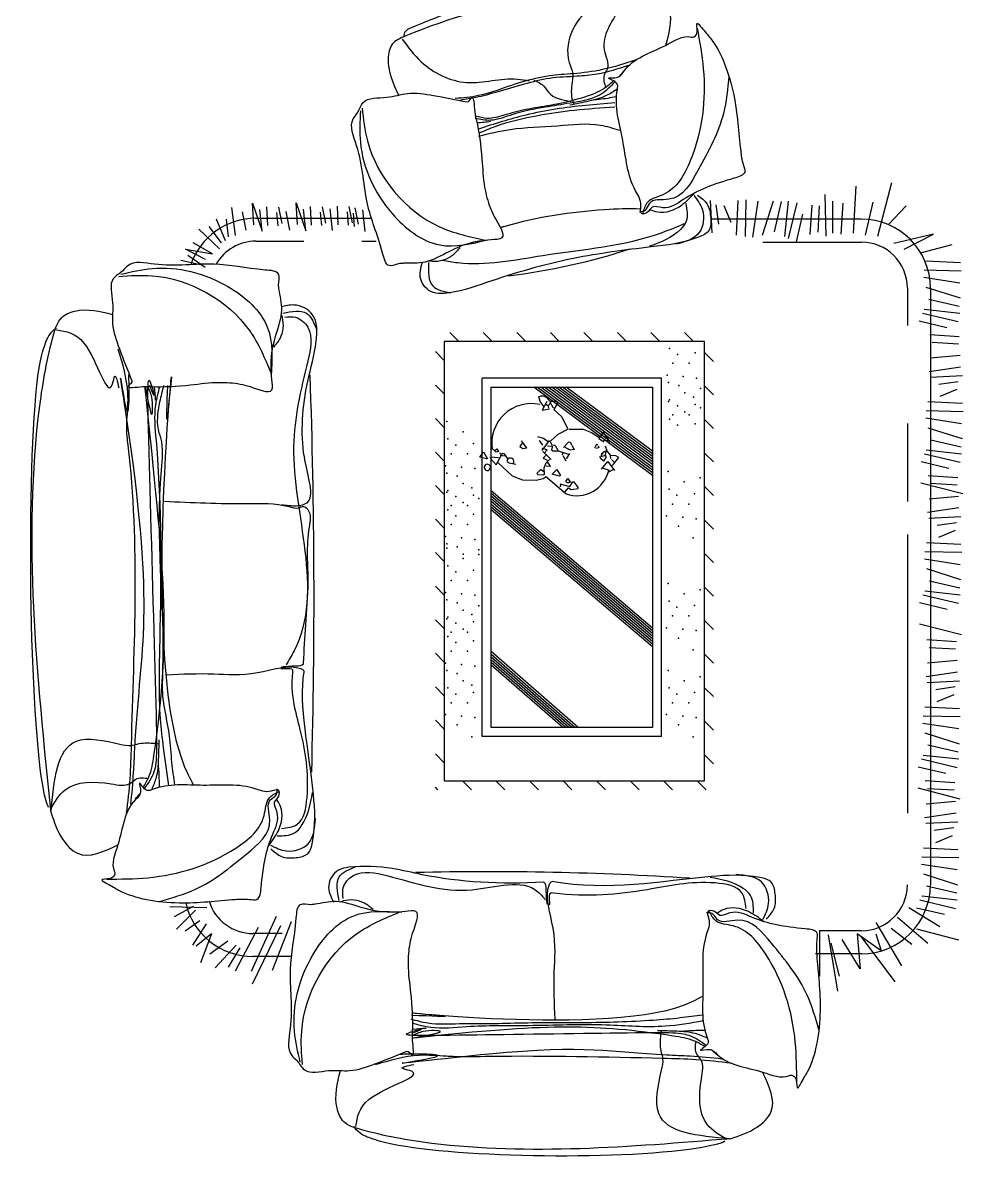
# Model space of a CAD drawing. Header units: metres. Extents: x 310.8 to 324.9, y 159.2 to 165.
# Drawn here: x 317.903 to 321.05, y 159.236 to 163.048 of the extents above; entities that cross this region are included whole.
import ezdxf

# ---------------------------------------------------------------- set-up
doc = ezdxf.new("R2010")
doc.units = ezdxf.units.M
doc.layers.add('02', color=2, linetype='Continuous')
doc.layers.add('8', color=8, linetype='Continuous')

msp = doc.modelspace()

# ---------------------------------------------------------------- hatches: boundary and pattern name
at = {"layer": '8'}
h = msp.add_hatch(dxfattribs=at)
h.set_pattern_fill('ANSI31,N', scale=0.025, angle=540, style=0)
h.set_pattern_definition([(135, (333.6697, 150.92824), (0.0561266, 0.0561266), [])])
h.paths.add_polyline_path([(320.1846, 161.9811), (319.3134, 161.9811), (319.3134, 160.5095), (320.1846, 160.5095)], flags=16)
h.paths.add_polyline_path([(320.2146, 162.0111), (319.2834, 162.0111), (319.2834, 160.4795), (320.2146, 160.4795)])

# ---------------------------------------------------------------- linework, layer by layer
at = {"layer": '02', "color": 7}
for p, q in [((320.7644, 162.3337), (320.8116, 162.5133)), ((320.5913, 162.3337), (320.5881, 162.4723)), ((320.6826, 162.3432), (320.692, 162.5007)), ((318.6716, 162.4436), (318.7037, 162.3501)), ((318.6756, 162.3715), (318.6716, 162.4436)), ((318.818, 162.4447), (318.8501, 162.3512)), ((318.822, 162.3726), (318.818, 162.4447)), ((320.2093, 162.3447), (320.2041, 162.4527)), ((320.2327, 162.3734), (320.2236, 162.4384)), ((320.2731, 162.3786), (320.2496, 162.4345)), ((320.2913, 162.3369), (320.2965, 162.4527)), ((320.3212, 162.3317), (320.3238, 162.4553)), ((320.3459, 162.3304), (320.3641, 162.4501)), ((320.3785, 162.3369), (320.4149, 162.4514)), ((320.4188, 162.3473), (320.4422, 162.4488)), ((320.4526, 162.3317), (320.4656, 162.4501)), ((320.4656, 162.3252), (320.4943, 162.4449)), ((320.5381, 162.3384), (320.5446, 162.4372)), ((320.5641, 162.3462), (320.5694, 162.4346)), ((320.6133, 162.3432), (320.6133, 162.4503)), ((320.6416, 162.34), (320.6479, 162.444)), ((320.7235, 162.3369), (320.7486, 162.4471)), ((320.7996, 162.372), (320.8588, 162.4345)), ((318.6143, 162.3354), (318.6023, 162.4289)), ((318.6503, 162.3528), (318.6383, 162.4142)), ((318.7037, 162.3501), (318.6957, 162.4222)), ((318.7223, 162.3688), (318.7197, 162.4315)), ((318.757, 162.3675), (318.753, 162.4128)), ((318.7704, 162.3755), (318.7597, 162.4302)), ((318.7967, 162.3539), (318.7847, 162.4153)), ((318.8501, 162.3512), (318.8421, 162.4233)), ((318.8688, 162.3699), (318.8661, 162.4327)), ((318.9034, 162.3686), (318.8994, 162.414)), ((318.9168, 162.3766), (318.9061, 162.4313)), ((318.9395, 162.3523), (318.9315, 162.4244)), ((318.9582, 162.371), (318.9555, 162.4338)), ((318.9929, 162.3697), (318.9889, 162.4151)), ((319.0062, 162.3777), (318.9955, 162.4324)), ((319.013, 162.3652), (319.009, 162.4106)), ((319.0263, 162.3732), (319.0156, 162.428)), ((319.049, 162.349), (319.041, 162.4211)), ((320.4919, 162.3145), (320.5138, 162.4071)), ((318.5676, 162.3114), (318.5262, 162.3661)), ((318.5809, 162.318), (318.5515, 162.3902)), ((318.5916, 162.3314), (318.5849, 162.3902)), ((318.6832, 162.3936), (319.0675, 162.3936)), ((320.7092, 162.3904), (320.2071, 162.3904)), ((318.5609, 162.2913), (318.4915, 162.3568)), ((320.9501, 162.34), (320.8179, 162.3085)), ((320.8525, 162.2896), (320.9501, 162.34)), ((318.4475, 162.29), (318.5382, 162.274)), ((318.5142, 162.2553), (318.4475, 162.29)), ((318.5382, 162.274), (318.4728, 162.3114)), ((318.6832, 162.3166), (318.8431, 162.3166)), ((319.037, 162.3166), (319.085, 162.3166)), ((320.3796, 162.3133), (320.7092, 162.3134)), ((320.9075, 162.2779), (321.013, 162.3054)), ((318.5015, 162.2365), (318.4315, 162.2513)), ((318.5129, 162.2286), (318.4555, 162.2686)), ((320.925, 162.2502), (321.0408, 162.245)), ((320.9198, 162.2202), (321.0434, 162.2176)), ((320.9185, 162.1955), (321.0382, 162.1773)), ((320.8632, 162.1594), (320.8632, 162.0345)), ((320.925, 162.163), (321.0395, 162.1266)), ((320.9402, 162.1594), (320.9402, 160.1613)), ((320.9354, 162.1227), (321.0369, 162.0992)), ((320.9133, 162.0758), (321.033, 162.0472)), ((320.9198, 162.0888), (321.0382, 162.0758)), ((320.9026, 162.0495), (320.9952, 162.0277)), ((320.1846, 161.9811), (319.3134, 161.9811)), ((319.3134, 161.9811), (319.3134, 160.5095)), ((320.1846, 160.5095), (320.1846, 161.9811)), ((320.9382, 162.0042), (321.037, 161.9977)), ((320.946, 161.9782), (321.0344, 161.9729)), ((320.9408, 161.9261), (321.0396, 161.9352)), ((320.9356, 161.8806), (321.0409, 161.8962)), ((320.9395, 161.861), (321.0474, 161.8662)), ((320.0404, 161.8581), (319.4404, 161.8581)), ((319.4404, 160.6581), (319.4404, 161.8581)), ((319.4704, 160.6881), (319.4704, 161.8281)), ((319.4704, 161.8281), (320.0104, 161.8281)), ((320.01, 161.5322), (319.6129, 161.8277)), ((320.01, 161.5412), (319.6245, 161.8281)), ((320.01, 161.5502), (319.6366, 161.8281)), ((320.01, 161.5592), (319.6487, 161.8281)), ((320.01, 161.5682), (319.6608, 161.8281)), ((320.01, 161.5772), (319.6729, 161.8281)), ((320.01, 161.5862), (319.685, 161.8281)), ((320.01, 161.5952), (319.6971, 161.8281)), ((320.01, 161.6042), (319.7092, 161.8281)), ((320.01, 161.6132), (319.7213, 161.8281)), ((320.0104, 161.8281), (320.0104, 160.6881)), ((320.0404, 160.6581), (320.0404, 161.8581)), ((320.9681, 161.8376), (321.0331, 161.8467)), ((319.634, 161.7798), (319.6295, 161.7961)), ((320.9733, 161.7973), (321.0292, 161.8207)), ((319.6473, 161.7621), (319.634, 161.7798)), ((319.6562, 161.7798), (319.6414, 161.7502)), ((319.6414, 161.7502), (319.6651, 161.7547)), ((319.6592, 161.7665), (319.6532, 161.7695)), ((319.6606, 161.7665), (319.668, 161.7724)), ((319.6636, 161.7576), (319.6606, 161.7665)), ((319.6666, 161.7813), (319.6888, 161.7813)), ((319.6784, 161.7576), (319.6666, 161.7798)), ((319.6918, 161.7739), (319.6799, 161.7532)), ((319.6799, 161.7532), (319.7066, 161.728)), ((319.6903, 161.7798), (319.6918, 161.7739)), ((320.9265, 161.7491), (321.05, 161.7465)), ((320.9317, 161.7791), (321.0474, 161.7739)), ((319.7066, 161.728), (319.7258, 161.6895)), ((320.9252, 161.7244), (321.0448, 161.7062)), ((319.6947, 161.6702), (319.7273, 161.6865)), ((319.7303, 161.6865), (319.7777, 161.6865)), ((319.7777, 161.6865), (319.8058, 161.6761)), ((319.8058, 161.6761), (319.831, 161.6598)), ((319.8473, 161.6791), (319.831, 161.6554)), ((319.8681, 161.6435), (319.8473, 161.6746)), ((320.8632, 161.7063), (320.8632, 161.4453)), ((320.9317, 161.6919), (321.0461, 161.6554)), ((319.5762, 161.6435), (319.5658, 161.6287)), ((319.5895, 161.6243), (319.5717, 161.648)), ((319.6458, 161.6554), (319.6266, 161.6613)), ((319.6429, 161.6332), (319.6325, 161.6495)), ((319.6414, 161.6154), (319.6651, 161.6495)), ((319.6621, 161.6435), (319.6458, 161.6554)), ((319.6651, 161.6495), (319.674, 161.6332)), ((319.6695, 161.648), (319.6947, 161.6702)), ((319.7125, 161.6257), (319.7303, 161.645)), ((319.7303, 161.645), (319.7347, 161.6435)), ((319.7347, 161.6435), (319.7406, 161.6332)), ((319.8177, 161.6243), (319.8236, 161.6376)), ((319.8236, 161.6376), (319.8266, 161.6332)), ((319.831, 161.6554), (319.8429, 161.648)), ((319.8473, 161.6495), (319.8444, 161.6435)), ((319.8636, 161.648), (319.8473, 161.6495)), ((320.9421, 161.6515), (321.0435, 161.6281)), ((319.4325, 161.5932), (319.4443, 161.6109)), ((319.4443, 161.6109), (319.4576, 161.5872)), ((319.4873, 161.6095), (319.4769, 161.6198)), ((319.4814, 161.6139), (319.4888, 161.6213)), ((319.4947, 161.6124), (319.4873, 161.6095)), ((319.4873, 161.568), (319.508, 161.6065)), ((319.4888, 161.6213), (319.4947, 161.6124)), ((319.5021, 161.6035), (319.4977, 161.608)), ((319.5169, 161.5961), (319.5006, 161.5991)), ((319.508, 161.6065), (319.5125, 161.605)), ((319.5125, 161.605), (319.5273, 161.5857)), ((319.5658, 161.6287), (319.5762, 161.6228)), ((319.5762, 161.6228), (319.5895, 161.6243)), ((319.6577, 161.6183), (319.6414, 161.6228)), ((319.671, 161.5857), (319.6429, 161.6124)), ((319.6562, 161.602), (319.6443, 161.5902)), ((319.6488, 161.608), (319.6577, 161.6183)), ((319.6592, 161.6317), (319.6755, 161.6302)), ((319.6755, 161.6302), (319.6725, 161.6183)), ((319.6725, 161.6183), (319.6769, 161.6139)), ((319.6769, 161.6139), (319.6947, 161.6139)), ((319.6784, 161.6332), (319.6843, 161.6332)), ((319.6947, 161.6154), (319.6858, 161.6317)), ((319.6947, 161.6139), (319.7288, 161.6035)), ((319.7095, 161.6006), (319.711, 161.608)), ((319.7214, 161.5798), (319.711, 161.5976)), ((319.7169, 161.6272), (319.7347, 161.6183)), ((319.7229, 161.5872), (319.7332, 161.605)), ((319.7347, 161.6183), (319.7466, 161.6198)), ((319.7495, 161.6169), (319.7421, 161.6317)), ((319.831, 161.6243), (319.8207, 161.6228)), ((319.8281, 161.6317), (319.831, 161.6243)), ((319.834, 161.5946), (319.8503, 161.5991)), ((319.8399, 161.605), (319.8384, 161.5976)), ((319.8577, 161.6154), (319.8399, 161.605)), ((319.8444, 161.602), (319.8444, 161.6065)), ((319.8607, 161.6109), (319.8458, 161.6109)), ((319.8518, 161.6317), (319.8577, 161.6154)), ((319.8533, 161.6095), (319.8518, 161.5991)), ((319.8518, 161.5991), (319.8547, 161.5946)), ((319.871, 161.5991), (319.8607, 161.6109)), ((319.871, 161.5887), (319.8696, 161.5976)), ((319.8873, 161.5976), (319.871, 161.5991)), ((319.8977, 161.5917), (319.8873, 161.5976)), ((320.92, 161.6047), (321.0396, 161.5761)), ((320.9265, 161.6177), (321.0448, 161.6047)), ((319.4547, 161.5872), (319.4325, 161.5932)), ((319.4488, 161.5561), (319.4458, 161.5591)), ((319.4576, 161.5902), (319.4547, 161.5872)), ((319.4665, 161.5917), (319.468, 161.5946)), ((319.468, 161.5946), (319.4947, 161.5917)), ((319.468, 161.5887), (319.4873, 161.568)), ((319.4932, 161.5739), (319.5406, 161.5309)), ((319.5243, 161.5783), (319.5302, 161.5739)), ((319.5302, 161.5739), (319.5525, 161.5694)), ((319.6443, 161.5902), (319.6577, 161.5828)), ((319.6473, 161.5576), (319.6547, 161.5739)), ((319.6488, 161.5339), (319.6473, 161.5576)), ((319.6547, 161.5739), (319.6651, 161.5857)), ((319.6695, 161.562), (319.6547, 161.5635)), ((319.668, 161.565), (319.6592, 161.5769)), ((319.837, 161.5872), (319.834, 161.5946)), ((319.8458, 161.5798), (319.837, 161.5872)), ((319.8399, 161.5531), (319.8607, 161.5783)), ((319.8547, 161.5946), (319.8458, 161.5798)), ((319.8607, 161.5783), (319.8829, 161.5487)), ((319.8829, 161.5754), (319.8725, 161.5857)), ((319.8755, 161.565), (319.8799, 161.5694)), ((319.8799, 161.5694), (319.8977, 161.5917)), ((320.9092, 161.5784), (321.0019, 161.5566)), ((319.5406, 161.5309), (319.5747, 161.5176)), ((319.6206, 161.5161), (319.6443, 161.522)), ((319.6369, 161.5517), (319.6236, 161.5383)), ((319.6236, 161.5383), (319.6266, 161.5354)), ((319.6266, 161.5354), (319.6443, 161.5339)), ((319.6458, 161.5443), (319.6369, 161.5517)), ((319.6443, 161.5339), (319.6488, 161.5368)), ((319.6443, 161.522), (319.6547, 161.528)), ((319.6517, 161.5294), (319.7214, 161.4702)), ((319.674, 161.5368), (319.6903, 161.5517)), ((319.6992, 161.5294), (319.674, 161.5368)), ((319.6903, 161.5517), (319.7021, 161.5324)), ((319.7021, 161.5324), (319.6992, 161.5294)), ((319.7199, 161.5117), (319.7273, 161.522)), ((319.7273, 161.522), (319.7362, 161.5087)), ((319.8666, 161.5487), (319.8429, 161.5561)), ((319.8636, 161.5443), (319.8784, 161.5517)), ((320.9331, 161.5322), (321.0319, 161.5257)), ((319.5747, 161.5176), (319.6206, 161.5161)), ((319.7006, 161.5043), (319.7332, 161.4954)), ((319.7021, 161.4939), (319.7036, 161.5013)), ((319.7169, 161.4761), (319.7288, 161.4909)), ((319.7243, 161.5072), (319.7199, 161.5117)), ((319.7303, 161.5072), (319.7243, 161.5072)), ((319.7288, 161.4909), (319.7377, 161.485)), ((319.7362, 161.5117), (319.7303, 161.5072)), ((319.7332, 161.4954), (319.7436, 161.5102)), ((319.7377, 161.485), (319.7629, 161.488)), ((319.7436, 161.5102), (319.7466, 161.5102)), ((319.7466, 161.5102), (319.7614, 161.4909)), ((320.9082, 161.5077), (321.0492, 161.4711)), ((320.9409, 161.5062), (321.0293, 161.501)), ((320.01, 161.0207), (319.4702, 161.4803)), ((320.01, 161.0117), (319.4702, 161.4713)), ((320.01, 161.0027), (319.4702, 161.4623)), ((320.01, 160.9937), (319.4702, 161.4533)), ((320.01, 160.9847), (319.4702, 161.4443)), ((320.9357, 161.4541), (321.0345, 161.4632)), ((320.01, 160.9757), (319.4702, 161.4353)), ((320.01, 160.9667), (319.4702, 161.4263)), ((320.01, 160.9577), (319.4702, 161.4173)), ((320.9305, 161.4086), (321.0358, 161.4242)), ((320.9344, 161.3891), (321.0423, 161.3943)), ((320.963, 161.3657), (321.028, 161.3748)), ((320.8632, 161.3345), (320.8632, 160.4013)), ((320.9682, 161.3253), (321.0241, 161.3487)), ((320.9266, 161.3071), (321.0423, 161.3019)), ((320.9201, 161.2524), (321.0397, 161.2342)), ((320.9214, 161.2772), (321.0449, 161.2746)), ((320.9266, 161.2199), (321.041, 161.1835)), ((320.937, 161.1796), (321.0384, 161.1562)), ((320.9214, 161.1457), (321.0397, 161.1327)), ((320.9041, 161.1064), (320.9968, 161.0846)), ((320.9149, 161.1327), (321.0345, 161.1041)), ((320.9032, 161.0357), (321.0441, 160.9992)), ((320.9282, 160.9823), (321.0271, 160.9758)), ((320.936, 160.9563), (321.0245, 160.9511)), ((319.761, 160.6881), (319.47, 160.942)), ((319.7507, 160.6881), (319.47, 160.933)), ((319.7404, 160.6881), (319.47, 160.924)), ((319.7301, 160.6881), (319.47, 160.915)), ((320.9308, 160.9042), (321.0297, 160.9134)), ((319.7197, 160.6881), (319.47, 160.906)), ((319.7099, 160.6876), (319.47, 160.897)), ((320.9256, 160.8587), (321.031, 160.8743)), ((320.9295, 160.8392), (321.0375, 160.8444)), ((320.9581, 160.8158), (321.0232, 160.8249)), ((320.9633, 160.7754), (321.0193, 160.7988)), ((320.9217, 160.7572), (321.0375, 160.752)), ((320.9165, 160.7273), (321.0401, 160.7247)), ((320.0104, 160.6881), (319.4704, 160.6881)), ((320.9152, 160.7026), (321.0349, 160.6843)), ((320.0404, 160.6581), (319.4404, 160.6581)), ((320.9217, 160.67), (321.0362, 160.6336)), ((320.9321, 160.6297), (321.0336, 160.6063)), ((320.91, 160.5828), (321.0297, 160.5542)), ((320.9165, 160.5959), (321.0349, 160.5828)), ((320.8992, 160.5566), (320.9919, 160.5347)), ((319.3134, 160.5095), (320.1846, 160.5095)), ((320.9232, 160.5104), (321.022, 160.5039)), ((320.8983, 160.4859), (321.0392, 160.4493)), ((320.931, 160.4843), (321.0194, 160.4791)), ((320.9258, 160.4323), (321.0246, 160.4414)), ((320.9206, 160.3867), (321.0259, 160.4024)), ((320.9245, 160.3672), (321.0324, 160.3724)), ((320.9531, 160.3438), (321.0181, 160.3529)), ((320.9583, 160.3035), (321.0142, 160.3269)), ((320.9167, 160.2852), (321.0324, 160.28)), ((320.9102, 160.2306), (321.0298, 160.2124)), ((320.9115, 160.2553), (321.035, 160.2527)), ((320.9167, 160.1981), (321.0311, 160.1616)), ((320.9271, 160.1577), (321.0285, 160.1343)), ((320.905, 160.1109), (321.0246, 160.0822)), ((320.9115, 160.1239), (321.0298, 160.1109)), ((318.3954, 160.0882), (318.5189, 160.0856)), ((318.4727, 160.0882), (318.409, 160.0539)), ((318.4809, 160.0768), (318.4172, 160.013)), ((320.8682, 160.085), (320.9721, 160.0221)), ((320.8942, 160.0846), (320.9869, 160.0628)), ((318.4956, 160.0408), (318.4466, 160.0064)), ((318.7505, 160.0555), (318.6672, 159.8707)), ((318.8009, 160.0375), (318.7375, 159.874)), ((320.7581, 160.0347), (320.8431, 159.8898)), ((320.8305, 160.0535), (320.9312, 159.9654)), ((318.5169, 160.031), (318.4711, 159.959)), ((318.5348, 159.9966), (318.4825, 159.9557)), ((318.5348, 159.9966), (318.4972, 159.9001)), ((318.6901, 160.0179), (318.6133, 159.8723)), ((318.7653, 160.0244), (318.6705, 159.8282)), ((318.7704, 159.9982), (318.6732, 159.9982)), ((320.5693, 160.0095), (320.5693, 159.8551)), ((320.7092, 160.0073), (320.5693, 160.0073)), ((320.775, 159.9399), (320.6951, 159.9969)), ((320.6951, 159.9969), (320.7046, 159.8803)), ((320.7581, 159.9969), (320.775, 159.9399)), ((320.8084, 160.0158), (320.8777, 159.9622)), ((320.8932, 160.0139), (321.0341, 159.9773)), ((318.5888, 159.9721), (318.5283, 159.9296)), ((318.6165, 159.959), (318.5463, 159.8838)), ((320.5976, 159.9937), (320.6291, 159.8047)), ((320.607, 159.9654), (320.6353, 159.8551)), ((320.7046, 159.8803), (320.6448, 159.978)), ((320.7089, 159.9871), (320.821, 159.8362)), ((318.6296, 159.9508), (318.5904, 159.8854)), ((318.8009, 159.9212), (318.6732, 159.9212)), ((320.7092, 159.9303), (320.5562, 159.9303))]:
    msp.add_line(p, q, dxfattribs=at)
for centre, radius, start, end in [((318.6832, 162.1626), 0.231, 90, 161.1289), ((320.7092, 162.1594), 0.231, 0, 90), ((318.6832, 162.1626), 0.154, 90, 150.2568), ((320.7092, 162.1594), 0.154, 0, 90), ((297.3358, 161.1211), 21.5417, 358.44956, 1.98732), ((319.6399, 161.7695), 0.0282, 23.9625, 111.2505), ((319.6043, 161.6406), 0.1319, 77.6046, 189.2461), ((319.4576, 161.5591), 0.0104, 198.4349, 180), ((319.5347, 161.5783), 0.0119, 333.4349, 180), ((319.7569, 161.5739), 0.1096, 251.0754, 347.0619), ((319.4605, 149.9385), 10.2667, 86.23263, 91.35738), ((320.7092, 160.1613), 0.154, 270, 0), ((320.7092, 160.1613), 0.231, 270, 0), ((318.6732, 160.1522), 0.231, 192.7244, 270), ((318.6732, 160.1522), 0.154, 197.3828, 270)]:
    msp.add_arc(centre, radius, start, end, dxfattribs=at)
at = {"layer": '02', "color": 7, "extrusion": (0, 0, -1)}
msp.add_ellipse((319.2766, 164.2878), major_axis=(-0.3869, 2.0675), ratio=1, start_param=3.008909, end_param=3.206583, dxfattribs=at)
at = {"layer": '02', "color": 7}
for points, knots in [([(319.9375, 163.1617), (319.8319, 163.1532), (319.5733, 163.1324), (319.3167, 163.0606), (319.1332, 162.9821), (319.1171, 162.8991), (319.1419, 162.8445), (319.1596, 162.8054)], [0, 0, 0, 0, 350.70006, 858.205579, 917.075962, 972.848208, 1113.682742, 1113.682742, 1113.682742, 1113.682742]), ([(319.9563, 163.16), (319.955, 163.1615), (319.9467, 163.1701), (319.8595, 163.1838), (319.6575, 163.1478), (319.4043, 163.1133), (319.2383, 163.0463), (319.1811, 163.0211), (319.1779, 163.0075), (319.1778, 163.001)], [17.99656, 17.99656, 17.99656, 17.99656, 24.654541, 59.355785, 289.542515, 728.551681, 882.30278, 904.288941, 924.788376, 924.788376, 924.788376, 924.788376]), ([(319.9091, 163.1594), (319.8418, 163.1261), (319.7411, 163.0723), (319.7176, 162.9372), (319.745, 162.8842), (319.7412, 162.843), (319.7348, 162.808), (319.7441, 162.7822), (319.7462, 162.7765)], [14.22546, 14.22546, 14.22546, 14.22546, 248.732969, 375.734785, 418.155281, 441.003934, 511.971111, 531.951261, 531.951261, 531.951261, 531.951261]), ([(319.9246, 163.1616), (319.9168, 163.1394), (319.8927, 163.0716), (319.8236, 162.9865), (319.8703, 162.9046), (319.8414, 162.8674), (319.8491, 162.8452), (319.8541, 162.8307)], [0, 0, 0, 0, 79.489254, 242.739997, 314.65082, 339.438853, 386.590051, 386.590051, 386.590051, 386.590051]), ([(319.9375, 163.1617), (319.9587, 163.1599), (320.003, 163.156), (320.0875, 163.0992), (320.0673, 163.0229), (320.0538, 162.9722)], [0, 0, 0, 0, 71.10826, 148.314414, 301.164142, 301.164142, 301.164142, 301.164142]), ([(320.1401, 162.9997), (320.1109, 163.0073), (320.0327, 162.9522), (319.9351, 162.9283), (319.9005, 162.8593), (319.8417, 162.8669), (319.8981, 162.8495), (319.8801, 162.771), (319.9171, 162.6567), (319.9275, 162.5158), (319.9772, 162.4493), (319.9656, 162.4038), (319.9974, 162.4111), (320.0081, 162.4391), (320.0607, 162.4178), (320.1455, 162.4824), (320.2224, 162.5103), (320.3263, 162.5395), (320.3099, 162.5813), (320.2994, 162.6639), (320.2913, 162.8102), (320.2351, 162.9662), (320.1824, 163.0207), (320.1536, 163.0577), (320.1632, 163.0189), (320.1546, 163.0015), (320.1437, 162.9988), (320.1401, 162.9997)], [0, 0, 0, 0, 100.597406, 281.319891, 315.054718, 349.509689, 389.200281, 408.162693, 598.959573, 792.637569, 852.601939, 880.830983, 902.666946, 929.495226, 968.022274, 1050.611483, 1254.96923, 1301.260424, 1329.316584, 1382.311494, 1591.546287, 1820.820862, 1871.094845, 1893.578982, 1925.370652, 1945.336599, 1957.814292, 1957.814292, 1957.814292, 1957.814292]), ([(320.1596, 163.0301), (320.1678, 162.9847), (320.1945, 162.8371), (320.1725, 162.6374), (320.0815, 162.4746), (319.9912, 162.4572), (319.9812, 162.4237), (319.9773, 162.4108)], [0, 0, 0, 0, 153.199383, 498.931474, 658.942203, 726.134726, 768.614124, 768.614124, 768.614124, 768.614124]), ([(319.1728, 162.9925), (319.1924, 162.9662), (319.2451, 162.8953), (319.3887, 162.8241), (319.5153, 162.869), (319.5847, 162.8558), (319.5979, 162.8532)], [0, 0, 0, 0, 109.257629, 294.294606, 484.078985, 528.781997, 528.781997, 528.781997, 528.781997]), ([(319.956, 162.924), (319.9187, 162.9116), (319.8497, 162.8884), (319.7511, 162.877), (319.6755, 162.8726), (319.6025, 162.8586), (319.5239, 162.8345), (319.4367, 162.8013), (319.3759, 162.7962), (319.3496, 162.794)], [0, 0, 0, 0, 130.481225, 241.871234, 329.653071, 382.635961, 489.129551, 603.809277, 691.391283, 691.391283, 691.391283, 691.391283]), ([(319.9283, 162.9042), (319.8943, 162.8931), (319.8387, 162.8751), (319.7496, 162.867), (319.6667, 162.8656), (319.5777, 162.8413), (319.4965, 162.8179), (319.4261, 162.7974), (319.385, 162.7916), (319.3676, 162.7892)], [0, 0, 0, 0, 118.476382, 194.076844, 297.117853, 393.933927, 499.659542, 579.515716, 637.850776, 637.850776, 637.850776, 637.850776]), ([(319.8804, 162.8536), (319.8701, 162.8446), (319.8417, 162.8196), (319.7681, 162.7924), (319.6798, 162.7714), (319.5878, 162.7592), (319.5188, 162.7403), (319.4621, 162.723), (319.4307, 162.7314), (319.4181, 162.7348)], [0, 0, 0, 0, 45.174964, 125.558829, 256.610972, 349.076861, 433.189907, 497.197145, 539.983253, 539.983253, 539.983253, 539.983253]), ([(319.6133, 162.8561), (319.6166, 162.8544), (319.626, 162.8497), (319.6461, 162.8405), (319.6678, 162.797), (319.7087, 162.7895), (319.738, 162.7841)], [0, 0, 0, 0, 12.396318, 35.253043, 71.848794, 163.317226, 163.317226, 163.317226, 163.317226]), ([(320.2657, 162.8703), (320.2616, 162.8273), (320.2508, 162.714), (320.1768, 162.5808), (320.1011, 162.4404), (319.9998, 162.462), (319.99, 162.4171), (319.9739, 162.4148), (319.9669, 162.4138)], [0, 0, 0, 0, 141.86292, 373.630524, 526.427539, 601.735045, 630.296438, 651.966247, 651.966247, 651.966247, 651.966247]), ([(319.8845, 162.8503), (319.8695, 162.8332), (319.8284, 162.7941), (319.7401, 162.7795), (319.6426, 162.7639), (319.5533, 162.748), (319.4769, 162.7154), (319.4339, 162.7237), (319.4165, 162.7271)], [49.606189, 49.606189, 49.606189, 49.606189, 124.052713, 239.571345, 333.3214, 456.942517, 542.38691, 600.329448, 600.329448, 600.329448, 600.329448]), ([(319.8915, 162.8255), (319.8798, 162.8178), (319.8509, 162.7988), (319.7959, 162.7844), (319.7548, 162.776), (319.7336, 162.7717)], [0, 0, 0, 0, 46.593931, 114.59593, 186.8347, 186.8347, 186.8347, 186.8347]), ([(319.3895, 162.7826), (319.352, 162.7903), (319.2871, 162.8034), (319.194, 162.818), (319.1212, 162.7919), (319.0413, 162.8007), (319.0272, 162.7487), (318.9914, 162.7096), (319.0416, 162.5962), (319.0437, 162.443), (319.0944, 162.3305), (319.1205, 162.2227), (319.1572, 162.2416), (319.1966, 162.2431), (319.2555, 162.2396), (319.347, 162.2949), (319.4226, 162.3211), (319.5303, 162.3225), (319.4838, 162.3885), (319.4623, 162.4381), (319.4437, 162.5058), (319.4405, 162.6011), (319.4279, 162.695), (319.4138, 162.7493), (319.4114, 162.8204), (319.3961, 162.7813), (319.3895, 162.7826)], [0, 0, 0, 0, 127.427681, 224.276404, 302.261986, 392.779016, 437.096694, 463.557063, 563.507143, 784.838909, 976.246821, 1028.506194, 1069.058754, 1082.809516, 1162.638681, 1258.731906, 1422.314775, 1462.867277, 1544.873185, 1583.434163, 1661.617215, 1768.019408, 1911.553131, 1945.84397, 1998.930645, 2021.420543, 2021.420543, 2021.420543, 2021.420543]), ([(319.884, 162.7795), (319.8517, 162.7769), (319.7518, 162.7692), (319.5974, 162.7466), (319.4804, 162.7088), (319.4278, 162.6919)], [0, 0, 0, 0, 108.049196, 333.891802, 517.629591, 517.629591, 517.629591, 517.629591]), ([(319.8885, 162.7997), (319.8696, 162.7963), (319.8446, 162.7918), (319.8193, 162.7897), (319.813, 162.7891)], [0, 0, 0, 0, 63.690529, 84.680578, 84.680578, 84.680578, 84.680578]), ([(319.0325, 162.7534), (319.0308, 162.718), (319.0252, 162.5952), (319.1068, 162.4175), (319.2845, 162.2785), (319.4041, 162.3077), (319.4587, 162.3211)], [0, 0, 0, 0, 117.484834, 407.414781, 620.246611, 799.395046, 799.395046, 799.395046, 799.395046]), ([(319.0383, 162.7619), (319.0425, 162.725), (319.0608, 162.5642), (319.2229, 162.369), (319.398, 162.3314), (319.4504, 162.3201)], [0, 0, 0, 0, 123.587716, 539.784626, 717.53011, 717.53011, 717.53011, 717.53011]), ([(319.8842, 162.7648), (319.8389, 162.7619), (319.7524, 162.7565), (319.6181, 162.7364), (319.5097, 162.7125), (319.4463, 162.6851), (319.4281, 162.6772)], [0, 0, 0, 0, 151.37946, 288.564606, 452.874576, 518.766039, 518.766039, 518.766039, 518.766039]), ([(319.9013, 162.6868), (319.8798, 162.6936), (319.812, 162.7153), (319.6868, 162.6982), (319.5497, 162.6968), (319.4629, 162.6758), (319.4275, 162.6673)], [0, 0, 0, 0, 74.526832, 235.368216, 411.08678, 532.069418, 532.069418, 532.069418, 532.069418]), ([(320.151, 162.4787), (320.1372, 162.4632), (320.1053, 162.4275), (320.0442, 162.4049), (320.0102, 162.4182), (320.0018, 162.4215)], [0, 0, 0, 0, 69.56601, 160.233414, 189.860891, 189.860891, 189.860891, 189.860891]), ([(320.1608, 162.4709), (320.1731, 162.4618), (320.1988, 162.4425), (320.2058, 162.3969), (320.2062, 162.3482), (320.1234, 162.3104), (319.9742, 162.2939), (319.7303, 162.2629), (319.5032, 162.1966), (319.3502, 162.1411), (319.2666, 162.1401), (319.2239, 162.1873), (319.2349, 162.2272), (319.2403, 162.2465)], [0, 0, 0, 0, 48.943013, 103.025949, 148.534553, 195.328972, 375.361256, 667.155028, 1003.182997, 1165.538814, 1206.58239, 1274.47318, 1338.225006, 1338.225006, 1338.225006, 1338.225006]), ([(320.1215, 162.4426), (320.1254, 162.4221), (320.1315, 162.3898), (320.0863, 162.3313), (320.038, 162.3134), (320.0006, 162.2995)], [0, 0, 0, 0, 65.355661, 103.354857, 233.394712, 233.394712, 233.394712, 233.394712]), ([(320.1484, 162.4698), (320.1601, 162.4546), (320.1873, 162.419), (320.1771, 162.3295), (320.119, 162.3142), (320.0879, 162.306)], [0, 0, 0, 0, 62.883797, 147.829924, 245.663948, 245.663948, 245.663948, 245.663948]), ([(319.9704, 162.4242), (319.9303, 162.426), (319.777, 162.4198), (319.62, 162.3966), (319.5076, 162.3635), (319.5034, 162.3623)], [89.052228, 89.052228, 89.052228, 89.052228, 222.96578, 599.021538, 613.61065, 613.61065, 613.61065, 613.61065]), ([(319.3064, 162.253), (319.3238, 162.2498), (319.4351, 162.2297), (319.6824, 162.2831), (319.9416, 162.3013), (320.0913, 162.3646), (320.1164, 162.3752)], [0, 0, 0, 0, 58.661068, 375.93507, 825.814021, 916.361162, 916.361162, 916.361162, 916.361162]), ([(319.3657, 162.2955), (319.3582, 162.2859), (319.336, 162.2578), (319.2928, 162.2455), (319.2658, 162.2498), (319.262, 162.2504)], [0, 0, 0, 0, 40.128951, 118.809172, 131.501248, 131.501248, 131.501248, 131.501248]), ([(319.2602, 162.245), (319.2596, 162.2143), (319.2584, 162.1585), (319.3117, 162.1482), (319.3357, 162.1436)], [0, 0, 0, 0, 88.639768, 160.999132, 160.999132, 160.999132, 160.999132]), ([(317.9897, 160.4212), (317.9812, 160.4283), (317.919, 160.7168), (317.9166, 161.7932), (317.976, 161.9678), (317.9889, 162.0048), (318.0135, 162.0256), (318.0159, 162.0245)], [0, 0, 0, 0, 127.50928, 732.614955, 770.548522, 809.419481, 817.699888, 817.699888, 817.699888, 817.699888]), ([(318.3096, 160.4838), (318.3236, 160.5016), (318.3545, 160.5492), (318.3527, 160.6386), (318.3201, 161.7983), (318.3194, 161.889), (318.3501, 161.7757), (318.334, 161.8164), (318.3275, 161.8329)], [49.606189, 49.606189, 49.606189, 49.606189, 124.052713, 239.571345, 333.3214, 456.942517, 542.38691, 600.329448, 600.329448, 600.329448, 600.329448]), ([(318.3839, 160.8646), (318.4367, 160.8672), (318.5341, 160.8718), (318.6677, 160.8572), (318.801, 160.9023), (318.8418, 160.881), (318.844, 160.8764), (318.8444, 160.8749)], [0, 0, 0, 0, 175.924574, 324.224602, 448.430744, 460.868212, 466.272512, 466.272512, 466.272512, 466.272512]), ([(318.7332, 160.2817), (318.7444, 160.2713), (318.7681, 160.2495), (318.8142, 160.251), (318.8622, 160.2596), (318.884, 160.3479), (318.8715, 160.578), (318.8255, 160.7579), (318.8444, 160.8749)], [0, 0, 0, 0, 48.943013, 103.025949, 148.534553, 195.328972, 375.361256, 945.044024, 945.044024, 945.044024, 945.044024]), ([(318.7687, 160.8914), (318.7837, 160.8927), (318.8061, 160.8946), (318.8399, 160.8953), (318.8423, 160.9031), (318.8425, 160.904)], [0, 0, 0, 0, 55.279979, 82.352953, 85.624213, 85.624213, 85.624213, 85.624213]), ([(319.6452, 160.17), (319.5033, 160.1617), (319.3258, 160.1721), (319.132, 160.2206), (319.0312, 160.2266), (318.949, 160.213), (318.9157, 160.1586), (318.9338, 160.1214), (318.9427, 160.1034)], [976.824593, 976.824593, 976.824593, 976.824593, 1441.856731, 1568.220499, 1730.576316, 1771.619892, 1839.510682, 1903.262507, 1903.262507, 1903.262507, 1903.262507]), ([(320.3916, 160.0466), (320.402, 160.0578), (320.4238, 160.0815), (320.4223, 160.1276), (320.4137, 160.1756), (320.3254, 160.1974), (320.0953, 160.1849), (319.8627, 160.1389), (319.6743, 160.1719)], [0, 0, 0, 0, 48.943013, 103.025949, 148.534553, 195.328972, 375.361256, 945.044024, 945.044024, 945.044024, 945.044024]), ([(319.6578, 160.0961), (319.6565, 160.1112), (319.6546, 160.1335), (319.6539, 160.1673), (319.6461, 160.1698), (319.6452, 160.17)], [0, 0, 0, 0, 55.279979, 82.352953, 85.624213, 85.624213, 85.624213, 85.624213]), ([(319.6846, 159.7113), (319.682, 159.7642), (319.6774, 159.8615), (319.692, 159.9951), (319.6469, 160.1284), (319.6682, 160.1693), (319.6728, 160.1714), (319.6743, 160.1719)], [0, 0, 0, 0, 175.924574, 324.224602, 448.430744, 460.868212, 466.272512, 466.272512, 466.272512, 466.272512]), ([(320.1895, 159.623), (320.1717, 159.637), (320.1242, 159.6679), (320.0347, 159.6661), (319.2387, 159.6559), (319.1479, 159.6551), (319.2612, 159.6859), (319.2205, 159.6698), (319.204, 159.6632)], [49.606189, 49.606189, 49.606189, 49.606189, 124.052713, 239.571345, 333.3214, 456.942517, 542.38691, 600.329448, 600.329448, 600.329448, 600.329448]), ([(320.2521, 159.3031), (320.245, 159.2946), (319.9565, 159.2324), (319.2437, 159.2524), (319.0692, 159.3118), (319.0321, 159.3246), (319.0114, 159.3492), (319.0125, 159.3516)], [0, 0, 0, 0, 127.50928, 732.614955, 770.548522, 809.419481, 817.699888, 817.699888, 817.699888, 817.699888])]:
    msp.add_open_spline(points, degree=3, knots=knots, dxfattribs=at)
for points in [[(319.9134, 162.8861), (319.9085, 162.8798), (319.9036, 162.8735), (319.8987, 162.8673)], [(319.4227, 162.7128), (319.4378, 162.7145), (319.4529, 162.7161), (319.4679, 162.7178)], [(318.2797, 160.4488), (318.285, 160.4547), (318.2902, 160.4607), (318.2954, 160.4667)], [(320.2246, 159.5931), (320.2186, 159.5984), (320.2127, 159.6036), (320.2067, 159.6088)]]:
    msp.add_open_spline(points, degree=3, dxfattribs=at)
for points, start_tangent, end_tangent in [([(318.2679, 161.8493), (318.2259, 161.956), (318.2034, 162.0402), (318.2034, 162.1104), (318.2062, 162.1918), (318.2371, 162.2171), (318.2539, 162.2339), (318.3437, 162.2395), (318.5429, 162.2395), (318.714, 162.2199), (318.7589, 162.2058), (318.7589, 162.1693), (318.7602, 162.157), (318.7693, 162.0858), (318.7496, 162.0015), (318.7365, 161.8549), (318.7365, 161.8184), (318.6635, 161.8296), (318.6299, 161.8381), (318.5597, 161.8437), (318.4643, 161.8353), (318.3353, 161.8296), (318.3044, 161.8296), (318.2567, 161.8324), (318.2679, 161.8493)], (-0.3772, 0.926132), (-0.3772, 0.926132)), ([(318.2095, 160.2051), (318.2208, 160.2949), (318.2797, 160.4465), (318.2965, 160.4718), (318.2937, 160.5027), (318.319, 160.4774), (318.3358, 160.4802), (318.5069, 160.4943), (318.6809, 160.483), (318.7342, 160.4746), (318.7594, 160.4774), (318.7594, 160.4578), (318.7454, 160.4381), (318.7536, 160.4044), (318.7396, 160.3314), (318.7003, 160.1518), (318.6865, 160.1125), (318.6612, 160.1125), (318.6135, 160.1125), (318.4256, 160.1012), (318.2236, 160.1433), (318.1843, 160.1658), (318.1675, 160.177), (318.1955, 160.1826), (318.2095, 160.1939), (318.2095, 160.2051)], (-0.425856, 0.904791), (-0.425856, 0.904791)), ([(319.1876, 159.6037), (319.0809, 159.5616), (318.9967, 159.5392), (318.9265, 159.5392), (318.8451, 159.542), (318.8198, 159.5728), (318.803, 159.5897), (318.7974, 159.6794), (318.7974, 159.8786), (318.817, 160.0498), (318.8311, 160.0947), (318.8676, 160.0947), (318.8799, 160.096), (318.9512, 160.105), (319.0354, 160.0854), (319.182, 160.0722), (319.2185, 160.0722), (319.2073, 159.9993), (319.1989, 159.9656), (319.1932, 159.8955), (319.2017, 159.8001), (319.2073, 159.671), (319.2073, 159.6402), (319.2045, 159.5925), (319.1876, 159.6037)], (-0.926132, -0.3772), (-0.926132, -0.3772)), ([(320.4682, 159.5229), (320.3784, 159.5342), (320.2268, 159.5931), (320.2015, 159.6099), (320.1706, 159.6071), (320.1959, 159.6324), (320.1931, 159.6492), (320.1791, 159.8203), (320.1903, 159.9943), (320.1987, 160.0476), (320.1959, 160.0728), (320.2156, 160.0728), (320.2352, 160.0588), (320.2689, 160.067), (320.3419, 160.053), (320.5216, 160.0137), (320.5609, 159.9999), (320.5609, 159.9746), (320.5609, 159.9269), (320.5721, 159.739), (320.53, 159.537), (320.5075, 159.4977), (320.4963, 159.4809), (320.4907, 159.5089), (320.4795, 159.5229), (320.4682, 159.5229)], (-0.904791, -0.425856), (-0.904791, -0.425856))]:
    msp.add_spline(points, degree=3, dxfattribs=dict(at, start_tangent=start_tangent, end_tangent=end_tangent))
for points in [[(318.2312, 162.2056), (318.3352, 162.225), (318.589, 162.1645), (318.722, 162.0266), (318.7344, 161.8658)], [(318.4734, 160.4973), (318.4444, 160.5577), (318.3902, 161.7613), (318.3859, 161.7242), (318.3883, 161.8331)], [(318.224, 162.1984), (318.3352, 162.2008), (318.6615, 162.0169), (318.7338, 161.8742)], [(317.9976, 160.4019), (317.9598, 161.7655), (318.007, 162.0065), (318.0323, 162.0599), (318.0772, 162.0823), (318.2034, 162.0711)], [(318.7697, 161.4348), (318.8182, 161.4308), (318.8566, 161.4429), (318.8626, 161.5096), (318.845, 161.5942), (318.8564, 161.8473), (318.8847, 161.9814), (318.8726, 162.0704), (318.81, 162.1027), (318.7675, 162.0966)], [(318.7425, 161.962), (318.7642, 161.9909), (318.7714, 162.0613), (318.7678, 162.0722)], [(318.7727, 162.075), (318.8525, 162.075), (318.8863, 162.0193)], [(318.78, 162.0618), (318.8159, 162.0618), (318.8564, 162.0281), (318.8564, 161.9158), (318.8092, 161.6304), (318.8108, 160.9447), (318.7838, 160.8978)], [(318.016, 162.0198), (318.1074, 161.9752), (318.2033, 161.839), (318.2107, 161.8637), (318.2241, 161.8258)], [(318.2502, 160.4), (318.2621, 160.5168), (318.2664, 160.6276), (318.2553, 161.6337), (318.2505, 161.6935), (318.2515, 161.7158), (318.2543, 161.8077), (318.2225, 161.9548)], [(318.2646, 160.4309), (318.2736, 160.5371), (318.2776, 160.6156), (318.2633, 161.6352), (318.2321, 161.845), (318.2537, 161.7454), (318.2588, 161.8171), (318.2575, 161.8696)], [(318.3056, 160.4872), (318.3248, 160.523), (318.3414, 160.5934), (318.3178, 161.772), (318.3124, 161.8314), (318.3343, 161.7365), (318.3343, 161.7941), (318.3202, 161.8299)], [(318.392, 160.4932), (318.3741, 160.6207), (318.364, 160.7159), (318.362, 160.9767), (318.3498, 161.6493), (318.3478, 161.7687), (318.3617, 161.8304)], [(318.3427, 161.8294), (318.3461, 161.7841)], [(318.4119, 160.4952), (318.402, 160.5709), (318.394, 160.6605), (318.372, 160.7935), (318.372, 160.8828), (318.3665, 161.5502), (318.3645, 161.6577), (318.3597, 161.6732), (318.3617, 161.7787), (318.3756, 161.8344)], [(318.8425, 160.904), (318.8498, 161.0318), (318.8578, 161.1741), (318.8618, 161.3586), (318.8578, 161.4167), (318.8418, 161.4267), (318.8257, 161.4227), (318.7937, 161.4267), (318.6534, 161.4368), (318.3769, 161.4448)], [(318.7687, 160.3501), (318.8203, 160.3635), (318.854, 160.4534), (318.8316, 160.6804), (318.8063, 160.8708), (318.8063, 160.8798), (318.7816, 160.8843), (318.7659, 160.8843)], [(317.9976, 160.4048), (318.0824, 160.6422), (318.2275, 160.6327), (318.2655, 160.6282), (318.2855, 160.6327), (318.3389, 160.6355), (318.3567, 160.6333)], [(318.3352, 160.4814), (318.3498, 160.5208), (318.3575, 160.5815), (318.3592, 160.6465)], [(318.36, 160.4891), (318.3583, 160.5464), (318.3566, 160.5652)], [(317.9954, 160.4146), (318.0445, 160.4793), (318.1984, 160.4993), (318.2631, 160.5016), (318.2809, 160.515), (318.3233, 160.5172)], [(318.1833, 160.1804), (318.3211, 160.1852), (318.616, 160.2844), (318.7103, 160.3932), (318.7272, 160.4513), (318.7586, 160.4731)], [(318.3598, 160.1054), (318.4806, 160.1465), (318.6523, 160.265), (318.7296, 160.3787), (318.7321, 160.4465), (318.7514, 160.4634), (318.7538, 160.4827)], [(318.7538, 160.3255), (318.8118, 160.3352), (318.836, 160.3594), (318.8723, 160.4706)], [(318.7238, 160.2899), (318.7581, 160.3423), (318.7653, 160.4236), (318.7526, 160.447)], [(317.9976, 160.4019), (318.0356, 160.3146), (318.0861, 160.2669), (318.2208, 160.2949)], [(318.7321, 160.2941), (318.7852, 160.2747), (318.8578, 160.2989), (318.8819, 160.3836)], [(318.9619, 160.1085), (318.9619, 160.1883), (319.0176, 160.2221)], [(318.9751, 160.1158), (318.9751, 160.1517), (319.0088, 160.1921), (319.1211, 160.1921), (319.4065, 160.145), (319.6267, 160.1382), (319.6514, 160.1113)], [(320.3478, 160.0672), (320.3381, 160.1252), (320.314, 160.1494), (320.2027, 160.1857)], [(320.3793, 160.0454), (320.3986, 160.0986), (320.3744, 160.1712), (320.2898, 160.1953)], [(320.3233, 160.0821), (320.3098, 160.1337), (320.2199, 160.1674), (319.993, 160.145), (319.6784, 160.1337), (319.6694, 160.1337), (319.6649, 160.109), (319.6649, 160.0933)], [(319.0749, 160.0783), (319.046, 160.0999), (318.9756, 160.1072), (318.9647, 160.1035)], [(318.8313, 159.567), (318.812, 159.6709), (318.8724, 159.9248), (319.0103, 160.0577), (319.1711, 160.0701)], [(320.493, 159.4967), (320.4881, 159.6345), (320.3889, 159.9294), (320.2801, 160.0237), (320.222, 160.0406), (320.2003, 160.072)], [(320.3834, 160.0372), (320.331, 160.0715), (320.2498, 160.0787), (320.2263, 160.066)], [(318.8386, 159.5597), (318.8361, 159.6709), (319.02, 159.9973), (319.1627, 160.0695)], [(320.568, 159.6732), (320.5268, 159.794), (320.4083, 159.9657), (320.2946, 160.043), (320.2269, 160.0454), (320.2099, 160.0648), (320.1906, 160.0672)], [(320.1761, 159.7868), (320.1156, 159.7578), (319.2756, 159.7259), (319.3127, 159.7217), (319.2038, 159.7241)], [(320.1781, 159.7253), (320.1024, 159.7154), (320.0128, 159.7074), (319.7779, 159.6994), (319.6664, 159.6994), (319.5489, 159.6975), (319.4414, 159.6955), (319.3638, 159.6955), (319.2582, 159.6975), (319.2025, 159.7114)], [(320.1862, 159.619), (320.1503, 159.6382), (320.0799, 159.6548), (319.2649, 159.6535), (319.2055, 159.6482), (319.3005, 159.67), (319.2429, 159.67), (319.207, 159.656)], [(320.1801, 159.7054), (320.0527, 159.6875), (319.8556, 159.6915), (319.5947, 159.6895), (319.3877, 159.6855), (319.2682, 159.6835), (319.2065, 159.6975)], [(319.2075, 159.6784), (319.2528, 159.6818)], [(320.2685, 159.311), (320.0311, 159.3958), (320.0406, 159.5409), (320.0451, 159.5789), (320.0406, 159.5989), (320.0378, 159.6523), (320.0401, 159.6701)], [(320.1919, 159.6486), (320.1526, 159.6632), (320.0919, 159.6708), (320.0269, 159.6726)], [(320.1842, 159.6734), (320.1269, 159.6717), (320.1081, 159.67)], [(320.2425, 159.578), (320.1362, 159.587), (320.0578, 159.591), (319.464, 159.5943), (319.1919, 159.5678), (319.2915, 159.5894), (319.2198, 159.5946), (319.1673, 159.5933)], [(320.2588, 159.3088), (320.194, 159.3579), (320.174, 159.5118), (320.1718, 159.5765), (320.1584, 159.5943), (320.1561, 159.6367)], [(320.2734, 159.5636), (320.1565, 159.5755), (320.0458, 159.5798), (319.4655, 159.5862), (319.3435, 159.5862), (319.3211, 159.5872), (319.2292, 159.59), (319.0821, 159.5582)], [(320.2714, 159.311), (319.2714, 159.2955), (319.0304, 159.3428), (318.9771, 159.368), (318.9546, 159.4129), (318.9658, 159.5392)], [(319.0171, 159.3517), (319.0618, 159.4432), (319.1979, 159.5391), (319.1732, 159.5465), (319.2111, 159.5599)], [(320.2714, 159.311), (320.3587, 159.349), (320.4065, 159.3995), (320.3784, 159.5342)]]:
    msp.add_spline(points, degree=3, dxfattribs=at)
for p in [(320.0672, 161.9576), (320.1527, 161.9422), (320.0786, 161.9076), (320.0934, 161.9372), (320.1329, 161.9076), (320.0589, 161.8682), (320.1132, 161.8632), (320.0638, 161.8435), (320.0984, 161.8336), (320.1576, 161.8583), (320.1181, 161.809), (320.1477, 161.7942), (320.171, 161.8227), (320.0638, 161.7794), (320.0672, 161.7849), (320.0934, 161.7646), (320.1527, 161.7695), (320.171, 161.7586), (319.3219, 161.7126), (320.0672, 161.7208), (320.0786, 161.735), (320.1181, 161.7449), (320.1329, 161.735), (319.3762, 161.6781), (320.0934, 161.7005), (320.1527, 161.7054), (319.3253, 161.6541), (319.3515, 161.6337), (319.4108, 161.6387), (319.3367, 161.6041), (319.391, 161.6041), (319.317, 161.5647), (319.3713, 161.5597), (319.3219, 161.54), (319.3565, 161.5301), (319.4157, 161.5548), (320.0622, 161.5449), (320.1694, 161.5241), (319.3253, 161.4814), (319.3762, 161.5055), (319.4058, 161.4907), (320.0656, 161.4864), (320.1165, 161.5104), (319.3219, 161.4759), (319.3515, 161.4611), (319.4108, 161.466), (319.4291, 161.4551), (320.0919, 161.466), (320.1511, 161.471), (319.3253, 161.4173), (319.3367, 161.4315), (319.3762, 161.4414), (319.391, 161.4315), (320.0771, 161.4364), (320.1313, 161.4364), (319.3367, 161.3674), (319.3515, 161.397), (319.391, 161.3674), (319.4108, 161.4019), (320.0573, 161.397), (320.1116, 161.392), (320.156, 161.3871), (320.0968, 161.3624), (319.317, 161.3279), (319.3219, 161.3033), (319.3565, 161.2934), (319.3713, 161.323), (319.4157, 161.3181), (320.1462, 161.323), (319.3219, 161.2885), (319.3762, 161.2687), (319.3762, 161.2539), (319.4291, 161.2824), (319.4291, 161.2676), (319.3253, 161.2299), (319.4108, 161.2145), (319.3367, 161.18), (319.3515, 161.2095), (319.391, 161.18), (319.317, 161.1405), (320.0622, 161.1701), (320.1694, 161.1493), (319.3219, 161.1158), (319.3565, 161.106), (319.3713, 161.1356), (319.4157, 161.1306), (320.0656, 161.1115), (320.1165, 161.1356), (319.3762, 161.0813), (319.4058, 161.0665), (319.4291, 161.095), (320.0919, 161.0912), (320.1511, 161.0961), (319.3219, 161.0517), (319.3253, 161.0573), (319.3515, 161.0369), (319.4108, 161.0419), (320.0771, 161.0616), (320.1313, 161.0616), (319.3253, 160.9931), (319.3367, 161.0073), (319.3762, 161.0172), (319.391, 161.0073), (320.0573, 161.0221), (320.0968, 160.9876), (320.1116, 161.0172), (320.156, 161.0123), (319.3515, 160.9728), (319.4108, 160.9777), (320.1462, 160.9481), (319.3367, 160.9432), (319.391, 160.9432), (319.317, 160.9037), (319.3219, 160.8791), (319.3713, 160.8988), (319.4157, 160.8939), (320.0622, 160.8791), (319.3565, 160.8692), (319.3762, 160.8446), (320.1165, 160.8446), (320.1694, 160.8582), (319.3253, 160.8205), (319.3515, 160.8002), (319.4058, 160.8298), (319.4108, 160.8051), (320.0656, 160.8205), (320.0919, 160.8002), (320.1511, 160.8051), (319.3367, 160.7706), (319.391, 160.7706), (320.0771, 160.7706), (320.1313, 160.7706), (319.317, 160.7311), (319.3713, 160.7262), (319.4157, 160.7213), (320.0573, 160.7311), (320.1116, 160.7262), (320.156, 160.7213), (319.3565, 160.6966), (320.0968, 160.6966), (319.4058, 160.6571), (320.1462, 160.6571)]:
    msp.add_point(p, dxfattribs=at)

doc.saveas('drawing.dxf')
